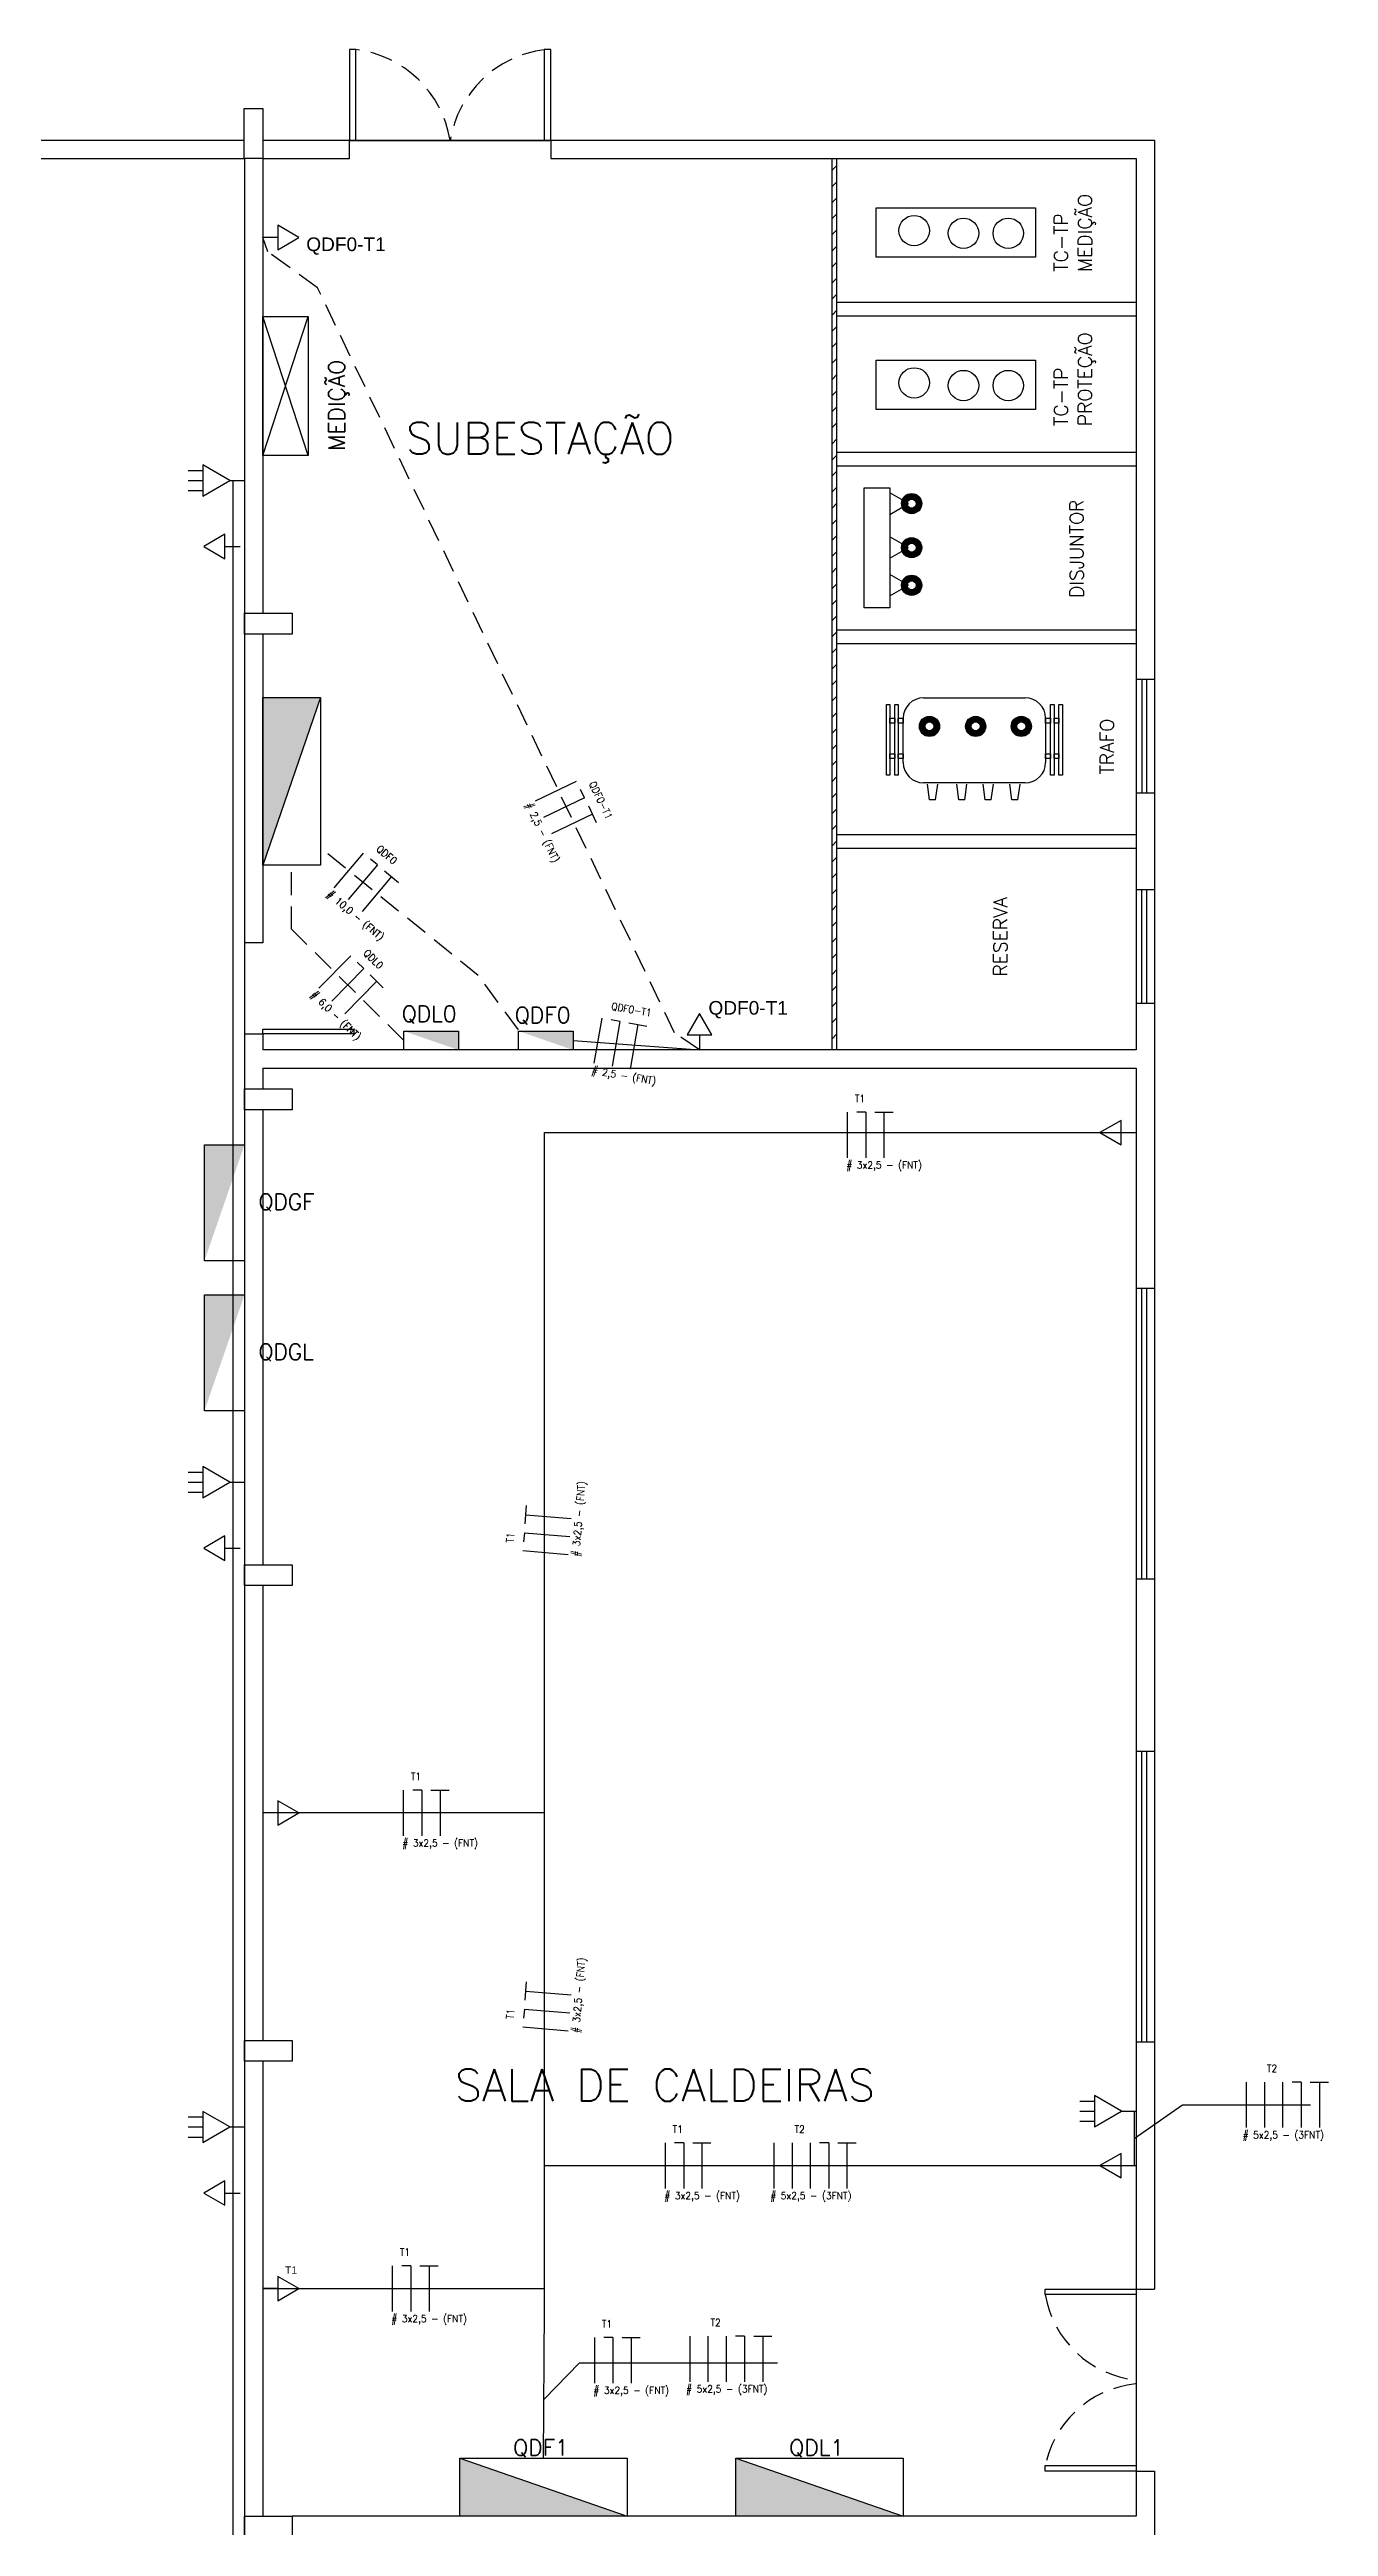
# Model space of a CAD drawing. Extents: x 202 to 641, y -96 to 322.
# Drawn here: x 398 to 412.06, y 100.45 to 127.68 of the extents above; entities that cross this region are included whole.
import ezdxf

# ---------------------------------------------------------------- set-up
doc = ezdxf.new("R2010")
doc.units = 0
doc.header["$MEASUREMENT"] = 0
doc.linetypes.add('DASHED2', pattern=[0.375, 0.25, -0.125])
doc.linetypes.add('HIDDEN', pattern=[0.375, 0.25, -0.125])
for name, color, linetype in [('_ARQ', 5, 'Continuous'), ('_ARQ-TEXTO', 4, 'Continuous'), ('_COTAS', 4, 'Continuous'), ('_ELT-PONTO', 2, 'Continuous'), ('_ELT-PONTO-TEXTO', 4, 'Continuous'), ('_ELT_ELETRODUTOS', 6, 'Continuous'), ('ELET_FIAÇÃO', 1, 'Continuous')]:
    doc.layers.add(name, color=color, linetype=linetype)
doc.styles.add('ARIAL', font='arial.ttf')
doc.styles.add('ROMANS', font='romans')
doc.styles.add('textstyle3', font='romans')
doc.styles.add('textstyle4', font='arial.ttf')
doc.styles.add('textstyle6', font='Standard')

# ---------------------------------------------------------------- blocks, each defined once
blk = doc.blocks.new('TOM_Monof_baixa')
at = {"layer": '_ELT-PONTO'}
for p, q in [((0.166, 0), (0, 0)), ((0.399, 0), (0.166, 0.135)), ((0.166, 0.135), (0.166, -0.135)), ((0.166, -0.135), (0.399, 0))]:
    blk.add_line(p, q, dxfattribs=at)
blk = doc.blocks.new('TOM_Trif_Baixa')
at = {"layer": '_ELT-PONTO'}
for p, q in [((-0.619, 0.111), (-0.459, 0.111)), ((-0.619, 0), (-0.459, 0)), ((-0.16, 0), (0, 0)), ((-0.619, -0.111), (-0.459, -0.111))]:
    blk.add_line(p, q, dxfattribs=at)
blk.add_lwpolyline([(-0.16, 0), (-0.459, 0.172), (-0.459, -0.172)], close=True, dxfattribs=at)
blk = doc.blocks.new('FIACAO_LAMP_FNT')
at = {"layer": 'ELET_FIAÇÃO', "color": 4, "linetype": 'Continuous'}
for p, q in [((0, -0.25), (0, 0.25)), ((0.2, 0.25), (0.1, 0.25)), ((0.2, 0.25), (0.2, -0.25)), ((0.3, 0.25), (0.5, 0.25)), ((0.4, 0.25), (0.4, -0.25))]:
    blk.add_line(p, q, dxfattribs=at)
at = {"layer": 'ELET_FIAÇÃO', "color": 4, "linetype": 'Continuous', "style": 'textstyle4'}
for tag, p in [('C', (0.079, 0.36)), ('B', (-0.014, -0.37))]:
    blk.add_attdef(tag, p, '', height=0.08, dxfattribs=at)
blk = doc.blocks.new('FIACAO_LAMP_ELETRO_3FNT')
at = {"layer": 'ELET_FIAÇÃO', "color": 4, "linetype": 'Continuous'}
for p, q in [((0, -0.25), (0, 0.25)), ((0.2, -0.25), (0.2, 0.25)), ((0.4, -0.25), (0.4, 0.25)), ((0.6, 0.25), (0.5, 0.25)), ((0.6, 0.25), (0.6, -0.25)), ((0.7, 0.25), (0.9, 0.25)), ((0.8, 0.25), (0.8, -0.25))]:
    blk.add_line(p, q, dxfattribs=at)
at = {"layer": 'ELET_FIAÇÃO', "color": 4, "linetype": 'Continuous', "style": 'textstyle4'}
for tag, p in [('C', (0.224, 0.36)), ('B', (-0.043, -0.37))]:
    blk.add_attdef(tag, p, '', height=0.08, dxfattribs=at)

msp = doc.modelspace()

# ---------------------------------------------------------------- hatches: boundary and pattern name
at = {"layer": '_ARQ', "transparency": 33554687}
h = msp.add_hatch(dxfattribs=at)
h.set_pattern_fill('ANSI31', color=256, style=0, pattern_type=0)
h.set_pattern_definition([(45, (137.35003, -7.48815), (-0.08838835, 0.08838835), [])])
h.paths.add_polyline_path([(406.652, 126.481), (406.6, 126.481), (406.6, 116.681), (406.652, 116.681)], flags=0)
at = {"layer": '_ELT-PONTO', "linetype": 'Continuous', "transparency": 33554687}
h = msp.add_hatch(color=256, dxfattribs=at)
edge = h.paths.add_edge_path(flags=0)
edge.add_arc((407.475, 122.687), 0.111, 180, 360)
edge.add_arc((407.475, 122.687), 0.111, 0, 180)
edge = h.paths.add_edge_path(flags=0)
edge.add_arc((407.475, 122.687), 0.0492, 180, 360, ccw=False)
edge.add_arc((407.475, 122.687), 0.0492, 0, 180, ccw=False)
h = msp.add_hatch(color=256, dxfattribs=at)
edge = h.paths.add_edge_path(flags=0)
edge.add_arc((407.475, 122.203), 0.111, 180, 360)
edge.add_arc((407.475, 122.203), 0.111, 0, 180)
edge = h.paths.add_edge_path(flags=0)
edge.add_arc((407.475, 122.203), 0.0492, 180, 360, ccw=False)
edge.add_arc((407.475, 122.203), 0.0492, 0, 180, ccw=False)
h = msp.add_hatch(color=256, dxfattribs=at)
edge = h.paths.add_edge_path(flags=0)
edge.add_arc((407.475, 121.789), 0.111, 180, 360)
edge.add_arc((407.475, 121.789), 0.111, 0, 180)
edge = h.paths.add_edge_path(flags=0)
edge.add_arc((407.475, 121.789), 0.0492, 180, 360, ccw=False)
edge.add_arc((407.475, 121.789), 0.0492, 0, 180, ccw=False)
for points in [[(400.343, 118.714), (400.98, 120.554), (400.343, 120.554)], [(399.703, 114.364), (400.143, 115.638), (399.703, 115.638)], [(399.703, 112.715), (400.143, 113.988), (399.703, 113.988)], [(404.349, 100.564), (402.509, 101.201), (402.509, 100.564)], [(407.383, 100.564), (405.543, 101.201), (405.543, 100.564)]]:
    msp.add_hatch(color=256, dxfattribs=at).paths.add_polyline_path(points, flags=0)
h = msp.add_hatch(color=256, dxfattribs=at)
edge = h.paths.add_edge_path(flags=0)
edge.add_arc((407.671, 120.238), 0.111, 0, 180)
edge.add_arc((407.671, 120.238), 0.111, 180, 360)
edge = h.paths.add_edge_path(flags=0)
edge.add_arc((407.671, 120.238), 0.0492, 0, 180, ccw=False)
edge.add_arc((407.671, 120.238), 0.0492, 180, 360, ccw=False)
h = msp.add_hatch(color=256, dxfattribs=at)
edge = h.paths.add_edge_path(flags=0)
edge.add_arc((408.179, 120.238), 0.111, 270, 450)
edge.add_arc((408.179, 120.238), 0.111, 90, 270)
edge = h.paths.add_edge_path(flags=0)
edge.add_arc((408.179, 120.238), 0.0492, -90, 90, ccw=False)
edge.add_arc((408.179, 120.238), 0.0492, 90, 270, ccw=False)
h = msp.add_hatch(color=256, dxfattribs=at)
edge = h.paths.add_edge_path(flags=0)
edge.add_arc((408.68, 120.238), 0.111, 0, 180)
edge.add_arc((408.68, 120.238), 0.111, 180, 360)
edge = h.paths.add_edge_path(flags=0)
edge.add_arc((408.68, 120.238), 0.0492, 0, 180, ccw=False)
edge.add_arc((408.68, 120.238), 0.0492, 180, 360, ccw=False)
at = {"layer": '_ELT-PONTO', "linetype": 'Continuous'}
for points in [[(401.894, 116.888), (402.494, 116.681), (402.494, 116.888)], [(403.156, 116.888), (403.756, 116.681), (403.756, 116.888)]]:
    msp.add_hatch(color=256, dxfattribs=at).paths.add_polyline_path(points)

# ---------------------------------------------------------------- linework, layer by layer
at = {"layer": '_ARQ'}
for p, q in [((394.143, 126.681), (400.141, 126.681)), ((400.343, 126.681), (410.143, 126.681)), ((410.143, 126.681), (410.143, 103.058)), ((394.143, 126.481), (400.143, 126.481)), ((400.143, 126.481), (400.143, 87.995)), ((400.343, 126.481), (400.343, 121.481)), ((400.343, 126.481), (401.298, 126.481)), ((403.508, 126.481), (409.943, 126.481)), ((406.6, 116.681), (406.6, 126.481)), ((406.652, 116.681), (406.652, 126.481)), ((409.943, 126.481), (409.943, 116.681)), ((406.652, 124.901), (409.943, 124.901)), ((406.652, 124.751), (409.943, 124.751)), ((406.652, 123.251), (409.943, 123.251)), ((406.652, 123.101), (409.943, 123.101)), ((406.652, 121.301), (409.943, 121.301)), ((406.652, 121.151), (409.943, 121.151)), ((409.943, 120.756), (410.146, 120.756)), ((410.008, 119.506), (410.008, 120.756)), ((410.061, 119.506), (410.061, 120.756)), ((409.943, 119.506), (410.146, 119.506)), ((406.652, 119.051), (409.943, 119.051)), ((406.652, 118.901), (409.943, 118.901)), ((409.941, 118.444), (410.143, 118.444)), ((410.005, 117.194), (410.005, 118.444)), ((410.059, 117.194), (410.059, 118.444)), ((409.941, 117.194), (410.143, 117.194)), ((400.143, 116.86), (400.343, 116.86)), ((400.343, 116.86), (400.343, 116.681)), ((409.943, 116.681), (400.343, 116.681)), ((400.343, 116.481), (409.943, 116.481)), ((400.343, 116.481), (400.343, 116.252)), ((409.943, 116.481), (409.943, 103.058)), ((400.343, 116.022), (400.343, 111.022)), ((409.943, 114.063), (410.143, 114.063)), ((410.005, 110.863), (410.005, 114.061)), ((410.059, 110.863), (410.059, 114.061)), ((410.143, 110.863), (409.943, 110.863)), ((400.343, 110.793), (400.343, 105.793)), ((409.943, 108.974), (410.143, 108.974)), ((410.005, 105.774), (410.005, 108.971)), ((410.059, 105.774), (410.059, 108.971)), ((410.143, 105.774), (409.943, 105.774)), ((400.343, 105.564), (400.343, 100.564)), ((409.943, 103.058), (410.143, 103.058)), ((409.943, 101.058), (410.143, 101.058)), ((409.943, 101.058), (409.943, 100.564)), ((410.143, 101.058), (410.143, 96.394)), ((409.943, 100.564), (400.668, 100.564))]:
    msp.add_line(p, q, dxfattribs=at)
at = {"layer": '_ARQ', "linetype": 'Continuous'}
for p, q in [((401.298, 126.679), (403.508, 126.679)), ((401.298, 126.481), (401.298, 126.679)), ((403.508, 126.679), (403.508, 126.481)), ((400.343, 121.252), (400.343, 117.86)), ((400.343, 117.86), (400.143, 117.86)), ((409.943, 103.058), (409.943, 101.058))]:
    msp.add_line(p, q, dxfattribs=at)
for points in [[(401.298, 126.679), (401.368, 126.679), (401.368, 127.679), (401.298, 127.679)], [(403.438, 126.679), (403.508, 126.679), (403.508, 127.679), (403.438, 127.679)], [(400.343, 126.481), (400.141, 126.481), (400.141, 127.029), (400.343, 127.029)], [(409.943, 102.998), (408.943, 102.998), (408.943, 103.058), (409.943, 103.058)], [(409.943, 101.058), (408.943, 101.058), (408.943, 101.118), (409.943, 101.118)]]:
    msp.add_lwpolyline(points, close=True, dxfattribs=at)
at = {"layer": '_ARQ'}
for points in [[(400.143, 121.481), (400.668, 121.481), (400.668, 121.252), (400.143, 121.252)], [(400.343, 116.86), (400.343, 116.91), (401.343, 116.91), (401.343, 116.86)], [(400.143, 116.252), (400.668, 116.252), (400.668, 116.022), (400.143, 116.022)], [(400.143, 111.022), (400.668, 111.022), (400.668, 110.793), (400.143, 110.793)], [(400.143, 105.793), (400.668, 105.793), (400.668, 105.564), (400.143, 105.564)], [(400.143, 100.564), (400.668, 100.564), (400.668, 100.335), (400.143, 100.335)]]:
    msp.add_lwpolyline(points, close=True, dxfattribs=at)
at = {"layer": '_ARQ', "linetype": 'DASHED2'}
for centre, radius, start, end in [((401.215, 126.485), 1.204, 9.3793, 82.7104), ((403.591, 126.483), 1.204, 97.2896, 170.6207), ((410.064, 103.188), 1.136, 189.6213, 263.9217), ((410.056, 100.888), 1.136, 96.0783, 170.3787)]:
    msp.add_arc(centre, radius, start, end, dxfattribs=at)
at = {"layer": '_ELT-PONTO', "linetype": 'Continuous'}
for p, q in [((400.343, 123.217), (400.844, 124.744)), ((400.844, 123.217), (400.343, 124.744)), ((400.98, 120.554), (400.343, 118.714)), ((407.607, 120.553), (408.723, 120.553)), ((407.382, 119.842), (407.382, 120.328)), ((408.948, 120.328), (408.948, 119.842)), ((408.723, 119.617), (407.607, 119.617)), ((407.673, 119.432), (407.651, 119.604)), ((407.738, 119.432), (407.763, 119.604)), ((407.993, 119.432), (407.971, 119.604)), ((408.058, 119.432), (408.083, 119.604)), ((408.244, 119.617), (408.083, 119.617)), ((408.283, 119.432), (408.261, 119.604)), ((408.348, 119.432), (408.373, 119.604)), ((408.576, 119.432), (408.554, 119.604)), ((408.641, 119.432), (408.666, 119.604)), ((407.738, 119.432), (407.673, 119.432)), ((408.058, 119.432), (407.993, 119.432)), ((408.348, 119.432), (408.283, 119.432)), ((408.641, 119.432), (408.576, 119.432)), ((402.509, 101.201), (404.349, 100.564)), ((405.543, 101.201), (407.383, 100.564))]:
    msp.add_line(p, q, dxfattribs=at)
for points in [[(407.086, 125.396), (407.086, 125.938), (408.838, 125.938), (408.838, 125.396)], [(400.343, 124.744), (400.844, 124.744), (400.844, 123.217), (400.343, 123.217)], [(407.086, 123.721), (407.086, 124.264), (408.838, 124.264), (408.838, 123.721)], [(406.954, 121.543), (406.954, 122.862), (407.236, 122.862), (407.236, 121.543)], [(407.439, 122.687), (407.236, 122.804), (407.236, 122.569)], [(407.439, 122.203), (407.236, 122.32), (407.236, 122.086)], [(407.439, 121.789), (407.236, 121.907), (407.236, 121.672)], [(400.343, 120.554), (400.98, 120.554), (400.98, 118.714), (400.343, 118.714)], [(407.237, 119.701), (407.199, 119.701), (407.199, 120.478), (407.237, 120.478)], [(407.328, 119.701), (407.29, 119.701), (407.29, 120.478), (407.328, 120.478)], [(409.04, 119.701), (409.002, 119.701), (409.002, 120.478), (409.04, 120.478)], [(409.132, 119.701), (409.094, 119.701), (409.094, 120.478), (409.132, 120.478)], [(407.29, 120.275), (407.236, 120.275), (407.236, 120.328), (407.29, 120.328)], [(407.382, 120.275), (407.328, 120.275), (407.328, 120.328), (407.382, 120.328)], [(409.002, 120.275), (408.948, 120.275), (408.948, 120.328), (409.002, 120.328)], [(409.094, 120.275), (409.04, 120.275), (409.04, 120.328), (409.094, 120.328)], [(407.29, 119.884), (407.236, 119.884), (407.236, 119.936), (407.29, 119.936)], [(407.382, 119.884), (407.328, 119.884), (407.328, 119.936), (407.382, 119.936)], [(409.002, 119.884), (408.948, 119.884), (408.948, 119.936), (409.002, 119.936)], [(409.094, 119.884), (409.04, 119.884), (409.04, 119.936), (409.094, 119.936)], [(402.494, 116.888), (402.494, 116.681), (401.894, 116.681), (401.894, 116.888)], [(403.756, 116.888), (403.756, 116.681), (403.156, 116.681), (403.156, 116.888)], [(399.703, 115.638), (400.143, 115.638), (400.143, 114.364), (399.703, 114.364)], [(399.703, 113.988), (400.143, 113.988), (400.143, 112.715), (399.703, 112.715)], [(402.509, 100.564), (402.509, 101.201), (404.349, 101.201), (404.349, 100.564)], [(405.543, 100.564), (405.543, 101.201), (407.383, 101.201), (407.383, 100.564)]]:
    msp.add_lwpolyline(points, close=True, dxfattribs=at)
for centre, radius in [((407.503, 125.688), 0.167), ((408.045, 125.659), 0.167), ((408.537, 125.659), 0.167), ((407.503, 124.014), 0.167), ((408.045, 123.985), 0.167), ((408.537, 123.985), 0.167), ((407.475, 122.687), 0.111), ((407.475, 122.687), 0.0492), ((407.475, 122.203), 0.111), ((407.475, 122.203), 0.0492), ((407.475, 121.789), 0.111), ((407.475, 121.789), 0.0492), ((407.671, 120.238), 0.111), ((407.671, 120.238), 0.0492), ((408.179, 120.238), 0.111), ((408.179, 120.238), 0.0492), ((408.68, 120.238), 0.111), ((408.68, 120.238), 0.0492)]:
    msp.add_circle(centre, radius, dxfattribs=at)
for centre, start, end in [((407.607, 120.328), 90, 180), ((408.723, 120.328), 0, 90), ((407.607, 119.842), 180, 270), ((408.723, 119.842), 270, 0)]:
    msp.add_arc(centre, 0.225, start, end, dxfattribs=at)
at = {"layer": '_ELT_ELETRODUTOS', "linetype": 'Continuous'}
for p, q in [((400.017, 88.125), (400.017, 122.941)), ((403.441, 107.308), (403.441, 115.772)), ((403.441, 115.772), (409.943, 115.772)), ((403.441, 108.293), (400.343, 108.293)), ((403.441, 103.639), (403.441, 107.308)), ((409.92, 104.715), (410.453, 105.084)), ((409.92, 105.015), (409.92, 104.416)), ((410.453, 105.084), (411.859, 105.084)), ((403.441, 104.416), (409.943, 104.416)), ((403.441, 102.841), (403.441, 103.639)), ((400.343, 103.064), (403.441, 103.064)), ((403.429, 101.201), (403.441, 102.841)), ((403.435, 101.847), (403.826, 102.247)), ((403.826, 102.247), (406.002, 102.247))]:
    msp.add_line(p, q, dxfattribs=at)
at = {"layer": '_ELT_ELETRODUTOS', "linetype": 'HIDDEN'}
for points in [[(405.143, 116.681), (404.87, 116.868), (400.947, 125.058), (400.4, 125.455), (400.343, 125.613)], [(403.156, 116.901), (402.712, 117.5), (400.98, 118.9)], [(401.894, 116.785), (400.661, 118.009), (400.661, 118.714)]]:
    msp.add_lwpolyline(points, dxfattribs=at)
at = {"layer": '_ELT_ELETRODUTOS'}
msp.add_lwpolyline([(403.756, 116.785), (405.143, 116.681)], dxfattribs=at)

# ---------------------------------------------------------------- block references
at = {"layer": '_COTAS', "linetype": 'Continuous'}
for name, p in [('TOM_Monof_baixa', (400.343, 125.613)), ('TOM_Trif_Baixa', (400.143, 122.941)), ('TOM_Trif_Baixa', (400.143, 111.93)), ('TOM_Monof_baixa', (400.343, 108.293)), ('TOM_Trif_Baixa', (409.943, 105.015)), ('TOM_Trif_Baixa', (400.143, 104.841)), ('TOM_Monof_baixa', (400.343, 103.064))]:
    msp.add_blockref(name, p, dxfattribs=at)
for p, rotation in [((400.094, 122.216), 180), ((405.143, 116.681), 90), ((409.943, 115.772), 180), ((400.094, 111.205), 180), ((409.943, 104.416), 180), ((400.094, 104.115), 180)]:
    msp.add_blockref('TOM_Monof_baixa', p, dxfattribs=dict(at, rotation=rotation))
at = {"layer": '_ELT_ELETRODUTOS', "linetype": 'Continuous'}
ref = msp.add_blockref('FIACAO_LAMP_FNT', (403.568, 119.526), dxfattribs=dict(at, rotation=295.5939722951523))
ref.add_attrib('B', '# 2,5 - (FNT)', (403.228, 119.378), dxfattribs={"layer": 'ELET_FIAÇÃO', "color": 4, "linetype": 'Continuous', "height": 0.08, "rotation": 295.594, "style": 'textstyle6'})
ref.add_attrib('C', 'QDF0-T1', (403.926, 119.61), dxfattribs={"layer": 'ELET_FIAÇÃO', "color": 4, "linetype": 'Continuous', "height": 0.08, "rotation": 295.594, "style": 'textstyle6'})
ref = msp.add_blockref('FIACAO_LAMP_FNT', (401.291, 118.654), dxfattribs=dict(at, rotation=319.7227403610897))
ref.add_attrib('B', '# 10,0 - (FNT)', (401.041, 118.381), dxfattribs={"layer": 'ELET_FIAÇÃO', "color": 4, "linetype": 'Continuous', "height": 0.08, "rotation": 319.7227, "style": 'textstyle6'})
ref.add_attrib('C', 'QDF0', (401.584, 118.878), dxfattribs={"layer": 'ELET_FIAÇÃO', "color": 4, "linetype": 'Continuous', "height": 0.08, "rotation": 319.7227, "style": 'textstyle6'})
ref = msp.add_blockref('FIACAO_LAMP_FNT', (401.135, 117.537), dxfattribs=dict(at, rotation=315.5253150988449))
ref.add_attrib('B', '# 6,0 - (FNT)', (400.866, 117.282), dxfattribs={"layer": 'ELET_FIAÇÃO', "color": 4, "linetype": 'Continuous', "height": 0.08, "rotation": 315.5253, "style": 'textstyle6'})
ref.add_attrib('C', 'QDL0', (401.443, 117.738), dxfattribs={"layer": 'ELET_FIAÇÃO', "color": 4, "linetype": 'Continuous', "height": 0.08, "rotation": 315.5253, "style": 'textstyle6'})
ref = msp.add_blockref('FIACAO_LAMP_FNT', (404.03, 116.783), dxfattribs=dict(at, rotation=350.2023830692978))
ref.add_attrib('B', '# 2,5 - (FNT)', (403.954, 116.42), dxfattribs={"layer": 'ELET_FIAÇÃO', "color": 4, "linetype": 'Continuous', "height": 0.08, "rotation": 350.2024, "style": 'textstyle6'})
ref.add_attrib('C', 'QDF0-T1', (404.169, 117.124), dxfattribs={"layer": 'ELET_FIAÇÃO', "color": 4, "linetype": 'Continuous', "height": 0.08, "rotation": 350.2024, "style": 'textstyle6'})
ref = msp.add_blockref('FIACAO_LAMP_FNT', (406.771, 115.746), dxfattribs=at)
ref.add_attrib('B', '# 3x2,5 - (FNT)', (406.757, 115.376), dxfattribs={"layer": 'ELET_FIAÇÃO', "color": 4, "linetype": 'Continuous', "height": 0.08, "style": 'textstyle6'})
ref.add_attrib('C', 'T1', (406.85, 116.106), dxfattribs={"layer": 'ELET_FIAÇÃO', "color": 4, "linetype": 'Continuous', "height": 0.08, "style": 'textstyle6'})
ref = msp.add_blockref('FIACAO_LAMP_FNT', (403.452, 111.153), dxfattribs=dict(at, rotation=85.29258830662572))
ref.add_attrib('B', '# 3x2,5 - (FNT)', (403.82, 111.109), dxfattribs={"layer": 'ELET_FIAÇÃO', "color": 4, "linetype": 'Continuous', "height": 0.08, "rotation": 85.2926, "style": 'textstyle6'})
ref.add_attrib('C', 'T1', (403.1, 111.261), dxfattribs={"layer": 'ELET_FIAÇÃO', "color": 4, "linetype": 'Continuous', "height": 0.08, "rotation": 85.2926, "style": 'textstyle6'})
ref = msp.add_blockref('FIACAO_LAMP_FNT', (401.892, 108.293), dxfattribs=at)
ref.add_attrib('B', '# 3x2,5 - (FNT)', (401.878, 107.923), dxfattribs={"layer": 'ELET_FIAÇÃO', "color": 4, "linetype": 'Continuous', "height": 0.08, "style": 'textstyle6'})
ref.add_attrib('C', 'T1', (401.971, 108.653), dxfattribs={"layer": 'ELET_FIAÇÃO', "color": 4, "linetype": 'Continuous', "height": 0.08, "style": 'textstyle6'})
ref = msp.add_blockref('FIACAO_LAMP_FNT', (403.452, 105.916), dxfattribs=dict(at, rotation=85.29258830662572))
ref.add_attrib('B', '# 3x2,5 - (FNT)', (403.82, 105.872), dxfattribs={"layer": 'ELET_FIAÇÃO', "color": 4, "linetype": 'Continuous', "height": 0.08, "rotation": 85.2926, "style": 'textstyle6'})
ref.add_attrib('C', 'T1', (403.1, 106.024), dxfattribs={"layer": 'ELET_FIAÇÃO', "color": 4, "linetype": 'Continuous', "height": 0.08, "rotation": 85.2926, "style": 'textstyle6'})
ref = msp.add_blockref('FIACAO_LAMP_ELETRO_3FNT', (411.156, 105.084), dxfattribs=at)
ref.add_attrib('C', 'T2', (411.38, 105.444), dxfattribs={"layer": 'ELET_FIAÇÃO', "color": 4, "linetype": 'Continuous', "height": 0.08, "style": 'textstyle6'})
ref.add_attrib('B', '# 5x2,5 - (3FNT)', (411.113, 104.714), dxfattribs={"layer": 'ELET_FIAÇÃO', "color": 4, "linetype": 'Continuous', "height": 0.08, "style": 'textstyle6'})
ref = msp.add_blockref('FIACAO_LAMP_FNT', (404.77, 104.416), dxfattribs=at)
ref.add_attrib('B', '# 3x2,5 - (FNT)', (404.757, 104.046), dxfattribs={"layer": 'ELET_FIAÇÃO', "color": 4, "linetype": 'Continuous', "height": 0.08, "style": 'textstyle6'})
ref.add_attrib('C', 'T1', (404.849, 104.776), dxfattribs={"layer": 'ELET_FIAÇÃO', "color": 4, "linetype": 'Continuous', "height": 0.08, "style": 'textstyle6'})
ref = msp.add_blockref('FIACAO_LAMP_ELETRO_3FNT', (405.964, 104.416), dxfattribs=at)
ref.add_attrib('C', 'T2', (406.188, 104.776), dxfattribs={"layer": 'ELET_FIAÇÃO', "color": 4, "linetype": 'Continuous', "height": 0.08, "style": 'textstyle6'})
ref.add_attrib('B', '# 5x2,5 - (3FNT)', (405.921, 104.046), dxfattribs={"layer": 'ELET_FIAÇÃO', "color": 4, "linetype": 'Continuous', "height": 0.08, "style": 'textstyle6'})
ref = msp.add_blockref('FIACAO_LAMP_FNT', (401.771, 103.064), dxfattribs=at)
ref.add_attrib('B', '# 3x2,5 - (FNT)', (401.757, 102.694), dxfattribs={"layer": 'ELET_FIAÇÃO', "color": 4, "linetype": 'Continuous', "height": 0.08, "style": 'textstyle6'})
ref.add_attrib('C', 'T1', (401.85, 103.424), dxfattribs={"layer": 'ELET_FIAÇÃO', "color": 4, "linetype": 'Continuous', "height": 0.08, "style": 'textstyle6'})
ref = msp.add_blockref('FIACAO_LAMP_FNT', (403.992, 102.276), dxfattribs=at)
ref.add_attrib('B', '# 3x2,5 - (FNT)', (403.978, 101.906), dxfattribs={"layer": 'ELET_FIAÇÃO', "color": 4, "linetype": 'Continuous', "height": 0.08, "style": 'textstyle6'})
ref.add_attrib('C', 'T1', (404.071, 102.636), dxfattribs={"layer": 'ELET_FIAÇÃO', "color": 4, "linetype": 'Continuous', "height": 0.08, "style": 'textstyle6'})
ref = msp.add_blockref('FIACAO_LAMP_ELETRO_3FNT', (405.04, 102.291), dxfattribs=at)
ref.add_attrib('C', 'T2', (405.264, 102.651), dxfattribs={"layer": 'ELET_FIAÇÃO', "color": 4, "linetype": 'Continuous', "height": 0.08, "style": 'textstyle6'})
ref.add_attrib('B', '# 5x2,5 - (3FNT)', (404.997, 101.921), dxfattribs={"layer": 'ELET_FIAÇÃO', "color": 4, "linetype": 'Continuous', "height": 0.08, "style": 'textstyle6'})

# ---------------------------------------------------------------- texts
at = {"layer": '_ARQ-TEXTO', "style": 'textstyle3'}
for s, p in [('SUBESTAÇÃO', (401.914, 123.23)), ('SALA DE CALDEIRAS', (402.452, 105.126))]:
    msp.add_text(s, height=0.35, dxfattribs=at).set_placement(p)
at = {"layer": '_ELT-PONTO', "linetype": 'Continuous', "char_height": 0.15, "attachment_point": 1, "style": 'ARIAL'}
for insert in [(400.822, 125.613), (405.242, 117.219)]:
    msp.add_mtext_dynamic_manual_height_columns('QDF0-T1', width=3.52102, gutter_width=12.5, heights=[0], dxfattribs=dict(at, insert=insert))
at = {"layer": '_ELT-PONTO-TEXTO', "style": 'textstyle3'}
for s, height, p in [('TC-TP', 0.15, (409.192, 125.236)), ('MEDIÇÃO', 0.15, (409.454, 125.236)), ('PROTEÇÃO', 0.15, (409.454, 123.54)), ('MEDIÇÃO', 0.176, (401.244, 123.266)), ('TC-TP', 0.15, (409.192, 123.54)), ('DISJUNTOR', 0.15, (409.363, 121.651)), ('TRAFO', 0.15, (409.696, 119.71)), ('RESERVA', 0.15, (408.525, 117.49))]:
    msp.add_text(s, height=height, rotation=90, dxfattribs=at).set_placement(p)
at = {"layer": '_ELT-PONTO-TEXTO'}
for s, style, p in [('QDL0', 'ROMANS', (401.87, 116.99)), ('QDF0', 'ROMANS', (403.114, 116.977)), ('QDGF', 'textstyle3', (400.295, 114.924)), ('QDGL', 'textstyle3', (400.295, 113.275)), ('QDF1', 'textstyle3', (403.096, 101.228)), ('QDL1', 'textstyle3', (406.13, 101.228))]:
    msp.add_text(s, height=0.176, dxfattribs=dict(at, style=style)).set_placement(p)
at = {"layer": 'ELET_FIAÇÃO', "color": 4, "linetype": 'Continuous', "style": 'textstyle4'}
msp.add_attdef('T1', (400.59, 103.228), '', height=0.08, dxfattribs=at)

doc.saveas('drawing.dxf')
